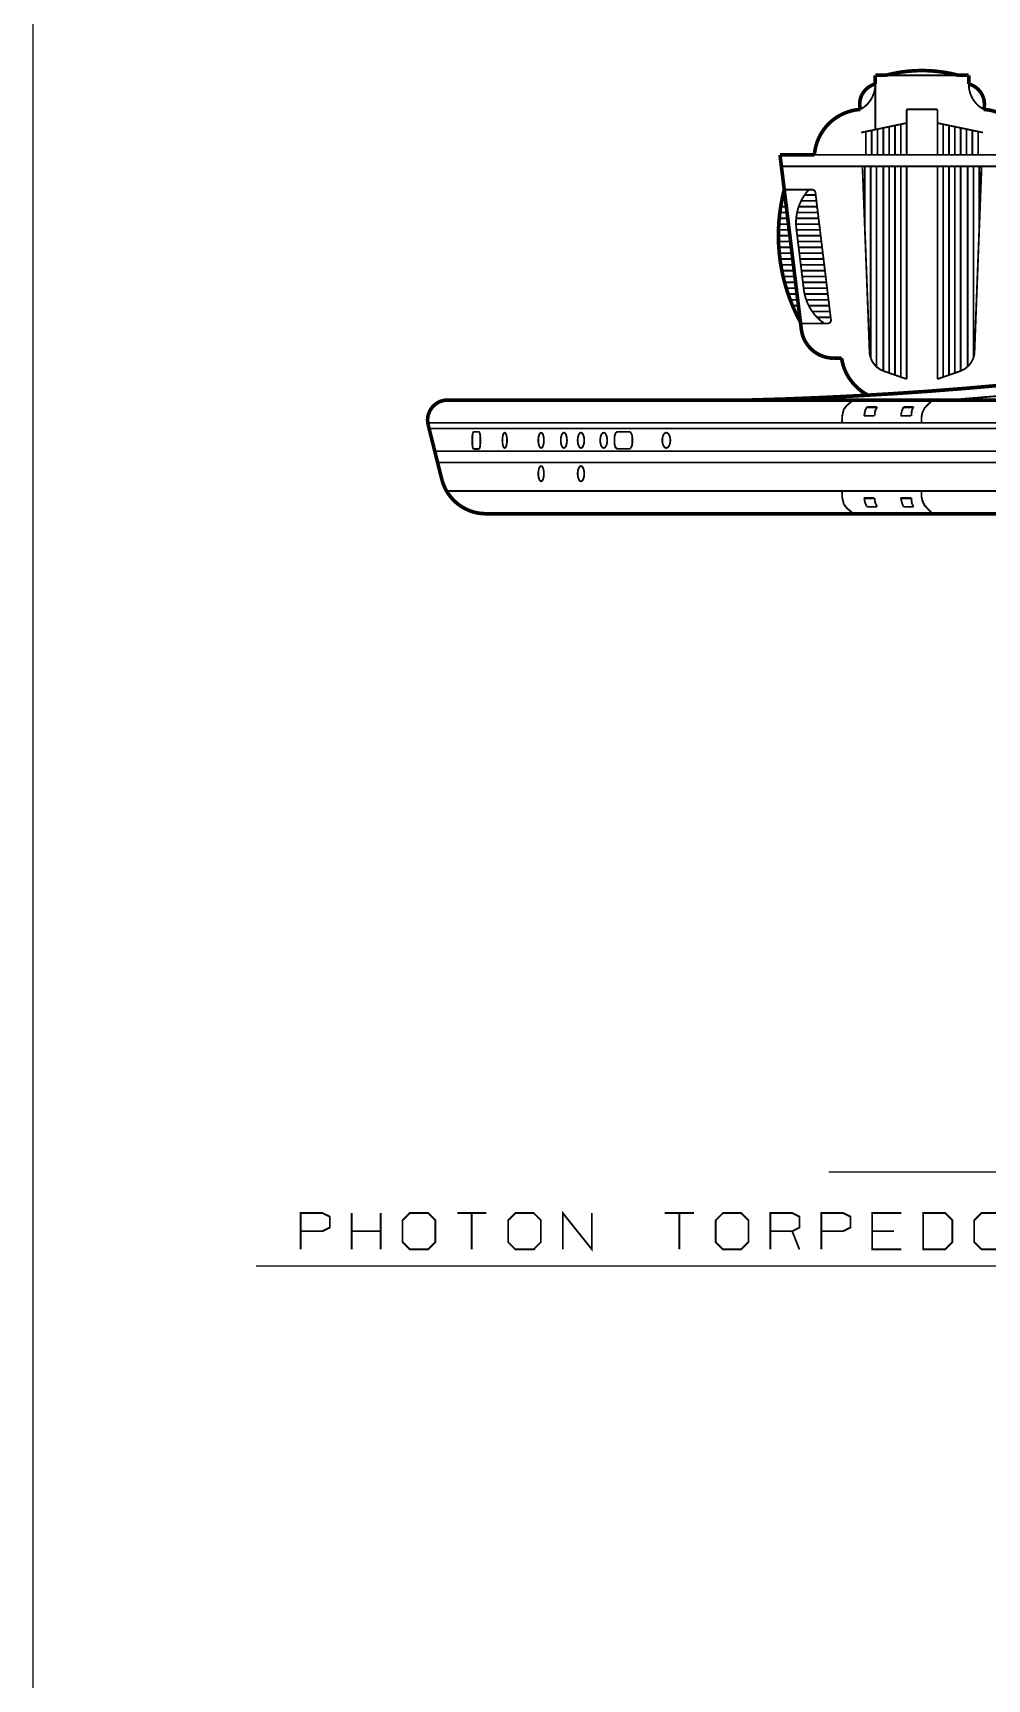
# Model space of a CAD drawing. Extents: x 0.8 to 42.3, y -0.1 to 32.5.
# Drawn here: x 0.83 to 4.19, y 4.85 to 10.66 of the extents above; entities that cross this region are included whole.
import ezdxf

# ---------------------------------------------------------------- set-up
doc = ezdxf.new("R2010")
doc.units = 0
doc.layers.get('0').update_dxf_attribs({"linetype": 'CONTINUOUS'})
doc.layers.add('AELBLOCK', color=7, linetype='CONTINUOUS')
doc.layers.add('FRONT', color=7, linetype='CONTINUOUS')

# ---------------------------------------------------------------- blocks, each defined once
blk = doc.blocks.new('BORDER')
blk.add_line((0, 1), (0, 0))

msp = doc.modelspace()

# ---------------------------------------------------------------- linework, layer by layer
at = {"layer": 'AELBLOCK'}
for p, q in [((4.5816, 6.6412), (3.6353, 6.6412)), ((1.6177, 6.3113), (5.4743, 6.3113))]:
    msp.add_line(p, q, dxfattribs=at)
at = {"layer": 'FRONT'}
for points, const_width in [([(3.7986, 10.508), (3.7986, 10.4772)], 0.0128), ([(3.8351, 10.508), (3.7986, 10.508)], 0.0128), ([(4.0917, 10.508), (4.0665, 10.5139), (4.041, 10.5186), (4.0152, 10.5219), (3.9894, 10.524), (3.9634, 10.5246), (3.9375, 10.524), (3.9116, 10.5219), (3.8859, 10.5186), (3.8604, 10.5139), (3.8351, 10.508)], 0.0128), ([(3.8351, 10.508), (4.0917, 10.508)], 0.00641), ([(4.1283, 10.508), (4.0917, 10.508)], 0.0128), ([(4.1283, 10.508), (4.1283, 10.4772)], 0.0128), ([(3.7539, 10.4433), (3.7495, 10.4347), (3.7464, 10.4256), (3.7444, 10.4163), (3.7436, 10.4067), (3.7441, 10.3971), (3.7458, 10.3877)], 0.0128), ([(3.7539, 10.4433), (3.7593, 10.4512), (3.7656, 10.4584), (3.7729, 10.4646), (3.7809, 10.4699), (3.7895, 10.4741), (3.7986, 10.4772)], 0.0128), ([(3.7927, 10.4414), (3.7961, 10.4531), (3.7981, 10.4651), (3.7986, 10.4772)], 0.00641), ([(3.7986, 10.3164), (3.7986, 10.4772)], 0.00641), ([(4.1811, 10.3877), (4.1828, 10.3971), (4.1833, 10.4067), (4.1825, 10.4163), (4.1805, 10.4256), (4.1773, 10.4347), (4.173, 10.4433), (4.1676, 10.4512), (4.1613, 10.4584), (4.154, 10.4646), (4.146, 10.4699), (4.1374, 10.4741), (4.1283, 10.4772)], 0.0128), ([(4.1342, 10.4414), (4.1307, 10.4531), (4.1288, 10.4651), (4.1283, 10.4772)], 0.00641), ([(3.6121, 10.3094), (3.6206, 10.3212), (3.63, 10.3323), (3.6404, 10.3426), (3.6516, 10.352), (3.6635, 10.3604), (3.6761, 10.3678), (3.6893, 10.3741), (3.703, 10.3792), (3.717, 10.3833), (3.7313, 10.3861), (3.7458, 10.3877)], 0.0128), ([(3.7927, 10.4414), (3.7879, 10.4303), (3.7817, 10.4198), (3.7743, 10.4102), (3.7658, 10.4015), (3.7562, 10.394), (3.7458, 10.3877)], 0.00641), ([(3.9093, 10.3877), (3.9093, 10.2273)], 0.00641), ([(3.9093, 10.3877), (4.0176, 10.3877)], 0.00641), ([(4.0176, 10.2273), (4.0176, 10.3877)], 0.00641), ([(4.1342, 10.4414), (4.139, 10.4303), (4.1452, 10.4198), (4.1526, 10.4102), (4.1611, 10.4015), (4.1707, 10.394), (4.1811, 10.3877)], 0.00641), ([(4.3428, 10.2273), (4.3411, 10.2418), (4.3381, 10.2561), (4.334, 10.2701), (4.3287, 10.2837), (4.3223, 10.2968), (4.3148, 10.3094), (4.3063, 10.3212), (4.2968, 10.3323), (4.2865, 10.3426), (4.2753, 10.352), (4.2633, 10.3604), (4.2507, 10.3678), (4.2376, 10.3741), (4.2239, 10.3792), (4.2099, 10.3833), (4.1956, 10.3861), (4.1811, 10.3877)], 0.0128), ([(3.9093, 10.3396), (3.7489, 10.3061)], 0.00641), ([(3.8477, 10.3267), (3.8477, 10.2273)], 0.00641), ([(3.8683, 10.2273), (3.8683, 10.331)], 0.00641), ([(3.8888, 10.3353), (3.8888, 10.2273)], 0.00641), ([(4.1779, 10.3061), (4.0176, 10.3396)], 0.00641), ([(4.0381, 10.3353), (4.0381, 10.2273)], 0.00641), ([(4.0586, 10.2273), (4.0586, 10.331)], 0.00641), ([(4.0792, 10.3267), (4.0792, 10.2273)], 0.00641), ([(3.6121, 10.3094), (3.6046, 10.2968), (3.5982, 10.2837), (3.5929, 10.2701), (3.5888, 10.2561), (3.5858, 10.2418), (3.5841, 10.2273)], 0.0128), ([(3.7656, 10.2273), (3.7656, 10.3095)], 0.00641), ([(3.7861, 10.3138), (3.7861, 10.2273)], 0.00641), ([(3.8067, 10.2273), (3.8067, 10.3181)], 0.00641), ([(3.8272, 10.2273), (3.8272, 10.3224)], 0.00641), ([(4.0997, 10.2273), (4.0997, 10.3224)], 0.00641), ([(4.1202, 10.3181), (4.1202, 10.2273)], 0.00641), ([(4.1407, 10.2273), (4.1407, 10.3138)], 0.00641), ([(4.1613, 10.3095), (4.1613, 10.2273)], 0.00641), ([(3.5841, 10.2273), (3.4629, 10.2273)], 0.0128), ([(3.4779, 10.1046), (3.4629, 10.2273)], 0.0128), ([(3.5841, 10.2273), (4.3428, 10.2273)], 0.00641), ([(3.4678, 10.1872), (4.4591, 10.1872)], 0.00641), ([(3.7535, 10.1872), (3.7786, 9.528), (3.7804, 9.5186), (3.7833, 9.5095), (3.7872, 9.5008), (3.7923, 9.4928), (3.7983, 9.4853), (3.8051, 9.4787), (3.8128, 9.473), (3.821, 9.4683), (3.8298, 9.4646)], 0.00641), ([(3.7618, 10.1872), (3.7618, 9.97)], 0.00641), ([(3.7823, 10.1872), (3.7823, 9.5122)], 0.00641), ([(3.8028, 9.4808), (3.8028, 10.1872)], 0.00641), ([(3.8272, 9.4655), (3.8272, 10.1872)], 0.00641), ([(3.8477, 10.1872), (3.8477, 9.4584)], 0.00641), ([(3.8683, 9.4513), (3.8683, 10.1872)], 0.00641), ([(3.8888, 10.1872), (3.8888, 9.4441)], 0.00641), ([(3.9093, 10.1872), (3.9093, 9.4915)], 0.00641), ([(3.9093, 9.437), (3.9093, 10.1872)], 0.00641), ([(4.0176, 10.1872), (4.0176, 9.437)], 0.00641), ([(4.0381, 10.1872), (4.0381, 9.4441)], 0.00641), ([(4.0586, 9.4513), (4.0586, 10.1872)], 0.00641), ([(4.0792, 10.1872), (4.0792, 9.4584)], 0.00641), ([(4.0997, 9.4655), (4.0997, 10.1872)], 0.00641), ([(4.1241, 10.1872), (4.1241, 9.4808)], 0.00641), ([(4.1446, 9.5122), (4.1446, 10.1872)], 0.00641), ([(4.1734, 10.1872), (4.1482, 9.528)], 0.00641), ([(4.1651, 10.1872), (4.1651, 9.97)], 0.00641), ([(3.4573, 9.9363), (3.4577, 9.9646), (3.4592, 9.9929), (3.462, 10.0211), (3.4661, 10.0492), (3.4714, 10.077), (3.4779, 10.1046)], 0.0128), ([(3.535, 9.6374), (3.4779, 10.1046)], 0.0128), ([(3.5763, 10.1046), (3.4779, 10.1046)], 0.00641), ([(3.5235, 10.0264), (3.5274, 10.0408), (3.5326, 10.0547), (3.5389, 10.0682), (3.5464, 10.0811), (3.555, 10.0932), (3.5646, 10.1046)], 0.00641), ([(3.5877, 10.0945), (3.5873, 10.0963), (3.5867, 10.098), (3.5858, 10.0996), (3.5846, 10.101), (3.5832, 10.1023), (3.5816, 10.1033), (3.5799, 10.104), (3.5781, 10.1044), (3.5763, 10.1046)], 0.00641), ([(3.4852, 10.045), (3.4654, 10.045)], 0.00641), ([(3.5288, 10.045), (3.5938, 10.045)], 0.00641), ([(3.5913, 10.0655), (3.5375, 10.0655)], 0.00641), ([(3.5497, 10.086), (3.5888, 10.086)], 0.00641), ([(3.5877, 10.0945), (3.6425, 9.6459)], 0.00641), ([(3.4586, 9.9834), (3.4927, 9.9834)], 0.00641), ([(3.4902, 10.0039), (3.4602, 10.0039)], 0.00641), ([(3.4624, 10.0244), (3.4877, 10.0244)], 0.00641), ([(3.5235, 10.0264), (3.5208, 10.0118), (3.5194, 9.997), (3.5193, 9.9821), (3.5205, 9.9672)], 0.00641), ([(3.6013, 9.9834), (3.5193, 9.9834)], 0.00641), ([(3.5199, 10.0039), (3.5988, 10.0039)], 0.00641), ([(3.5963, 10.0244), (3.523, 10.0244)], 0.00641), ([(3.4573, 9.9363), (3.4583, 9.9079), (3.4605, 9.8797), (3.4639, 9.8515), (3.4686, 9.8236), (3.4745, 9.7958), (3.4816, 9.7684), (3.49, 9.7413), (3.4995, 9.7146), (3.5102, 9.6884), (3.522, 9.6626), (3.535, 9.6374)], 0.0128), ([(3.4573, 9.9423), (3.4977, 9.9423)], 0.00641), ([(3.4952, 9.9629), (3.4576, 9.9629)], 0.00641), ([(3.5003, 9.9218), (3.4577, 9.9218)], 0.00641), ([(3.5468, 9.7523), (3.5204, 9.9681)], 0.00641), ([(3.5211, 9.9629), (3.6038, 9.9629)], 0.00641), ([(3.6063, 9.9423), (3.5236, 9.9423)], 0.00641), ([(3.5261, 9.9218), (3.6088, 9.9218)], 0.00641), ([(3.4587, 9.9013), (3.5028, 9.9013)], 0.00641), ([(3.5053, 9.8807), (3.4604, 9.8807)], 0.00641), ([(3.6113, 9.9013), (3.5286, 9.9013)], 0.00641), ([(3.5311, 9.8807), (3.6138, 9.8807)], 0.00641), ([(3.4627, 9.8602), (3.5078, 9.8602)], 0.00641), ([(3.5103, 9.8397), (3.4657, 9.8397)], 0.00641), ([(3.4694, 9.8192), (3.5128, 9.8192)], 0.00641), ([(3.6163, 9.8602), (3.5336, 9.8602)], 0.00641), ([(3.5361, 9.8397), (3.6189, 9.8397)], 0.00641), ([(3.6214, 9.8192), (3.5387, 9.8192)], 0.00641), ([(3.5153, 9.7986), (3.4738, 9.7986)], 0.00641), ([(3.479, 9.7781), (3.5178, 9.7781)], 0.00641), ([(3.5203, 9.7576), (3.4848, 9.7576)], 0.00641), ([(3.5412, 9.7986), (3.6239, 9.7986)], 0.00641), ([(3.6264, 9.7781), (3.5437, 9.7781)], 0.00641), ([(3.5462, 9.7576), (3.6289, 9.7576)], 0.00641), ([(3.559, 9.7068), (3.5535, 9.7219), (3.5494, 9.7374), (3.5467, 9.7532)], 0.00641), ([(3.4914, 9.737), (3.5228, 9.737)], 0.00641), ([(3.5253, 9.7165), (3.4988, 9.7165)], 0.00641), ([(3.5069, 9.696), (3.5278, 9.696)], 0.00641), ([(3.6314, 9.737), (3.5494, 9.737)], 0.00641), ([(3.5553, 9.7165), (3.6339, 9.7165)], 0.00641), ([(3.559, 9.7068), (3.566, 9.6923), (3.5742, 9.6786), (3.5837, 9.6656), (3.5944, 9.6537), (3.6062, 9.6427), (3.6189, 9.633)], 0.00641), ([(3.6364, 9.696), (3.5641, 9.696)], 0.00641), ([(3.535, 9.6374), (3.5381, 9.6121)], 0.0128), ([(3.5356, 9.633), (3.6311, 9.633)], 0.00641), ([(3.5763, 9.6755), (3.6389, 9.6755)], 0.00641), ([(3.6414, 9.6549), (3.5932, 9.6549)], 0.00641), ([(3.6311, 9.633), (3.6332, 9.6332), (3.6353, 9.6338), (3.6373, 9.6347), (3.639, 9.6361), (3.6404, 9.6377), (3.6415, 9.6396), (3.6423, 9.6416), (3.6426, 9.6437), (3.6425, 9.6459)], 0.00641), ([(3.6527, 9.5106), (3.6408, 9.5112), (3.629, 9.5131), (3.6174, 9.5162), (3.6063, 9.5204), (3.5956, 9.5258), (3.5855, 9.5322), (3.5762, 9.5396), (3.5677, 9.548), (3.5601, 9.5572), (3.5534, 9.5672), (3.5479, 9.5777), (3.5434, 9.5888), (3.5402, 9.6003), (3.5381, 9.6121)], 0.0128), ([(4.1102, 9.4037), (4.2354, 9.4146), (4.3605, 9.4268), (4.4854, 9.4401), (4.6102, 9.4546), (4.7349, 9.4703), (4.8594, 9.4872), (4.9838, 9.5053), (5.108, 9.5246), (5.2319, 9.545), (5.3557, 9.5666), (5.4793, 9.5894), (5.6027, 9.6134)], 0.0128), ([(4.1217, 9.4787), (4.1286, 9.4853), (4.1346, 9.4928), (4.1396, 9.5008), (4.1436, 9.5095), (4.1465, 9.5186), (4.1482, 9.528)], 0.00641), ([(3.6527, 9.5106), (3.6798, 9.5106)], 0.0128), ([(3.7153, 9.4282), (3.7065, 9.4405), (3.6988, 9.4535), (3.6922, 9.4671), (3.6869, 9.4812), (3.6827, 9.4958), (3.6798, 9.5106)], 0.0128), ([(3.9093, 9.437), (3.8298, 9.4646)], 0.00641), ([(4.0971, 9.4646), (4.0176, 9.437)], 0.00641), ([(4.1217, 9.4787), (4.1141, 9.473), (4.1058, 9.4683), (4.0971, 9.4646)], 0.00641), ([(4.1102, 9.4037), (3.9849, 9.3939), (3.8595, 9.3854), (3.7341, 9.378), (3.6086, 9.3718), (3.483, 9.3668), (3.3574, 9.3631)], 0.0128), ([(3.7153, 9.4282), (3.7251, 9.4167), (3.7359, 9.406), (3.7475, 9.3964), (3.7599, 9.3877), (3.773, 9.3801)], 0.0128), ([(4.0609, 9.3631), (4.3323, 9.3858), (4.6397, 9.4196)], 0.00641), ([(2.2233, 9.2754), (2.2217, 9.2844), (2.2212, 9.2935), (2.2219, 9.3026), (2.2238, 9.3116), (2.2269, 9.3202), (2.231, 9.3283), (2.2362, 9.3359), (2.2422, 9.3427), (2.2492, 9.3487), (2.2568, 9.3538), (2.265, 9.3578), (2.2737, 9.3607), (2.2827, 9.3625), (2.2918, 9.363)], 0.0128), ([(13.0945, 9.363), (2.2918, 9.363)], 0.0128), ([(3.7205, 9.363), (3.6976, 9.3432), (3.6875, 9.33), (3.6823, 9.3074), (3.6813, 9.2838)], 0.00641), ([(3.9874, 9.3506), (3.9727, 9.3349), (3.9648, 9.319), (3.9617, 9.3043), (3.9617, 9.2832)], 0.00641), ([(3.9874, 9.3506), (3.9997, 9.3622)], 0.00641), ([(2.2214, 9.2829), (13.1648, 9.2829)], 0.00641), ([(3.759, 9.3076), (3.7957, 9.3076)], 0.00641), ([(3.7622, 9.3242), (3.7598, 9.3067)], 0.00641), ([(3.7622, 9.3242), (3.7684, 9.338)], 0.00641), ([(3.8046, 9.3383), (3.7679, 9.3383)], 0.00641), ([(3.8046, 9.3371), (3.7679, 9.3371)], 0.00641), ([(3.7978, 9.3242), (3.7965, 9.3083)], 0.00641), ([(3.7978, 9.3242), (3.8054, 9.3386)], 0.00641), ([(3.9249, 9.3076), (3.8883, 9.3076)], 0.00641), ([(3.8915, 9.3221), (3.8891, 9.3074)], 0.00641), ([(3.8915, 9.3221), (3.8977, 9.338)], 0.00641), ([(3.8972, 9.3383), (3.9338, 9.3383)], 0.00641), ([(3.8972, 9.3371), (3.9338, 9.3371)], 0.00641), ([(3.9274, 9.3267), (3.9256, 9.3074)], 0.00641), ([(3.9274, 9.3267), (3.9335, 9.3392)], 0.00641), ([(2.2713, 9.0837), (2.2233, 9.2754)], 0.0128), ([(2.2265, 9.2628), (13.1598, 9.2628)], 0.00641), ([(2.3837, 9.251), (2.3828, 9.2507), (2.3819, 9.2497), (2.3811, 9.2481), (2.3804, 9.2459), (2.3798, 9.2432), (2.3793, 9.2401), (2.3789, 9.2367), (2.3786, 9.233), (2.3786, 9.2292), (2.3786, 9.2125)], 0.00641), ([(2.4017, 9.251), (2.3837, 9.251)], 0.00641), ([(2.4069, 9.2292), (2.4068, 9.233), (2.4066, 9.2367), (2.4062, 9.2401), (2.4057, 9.2432), (2.405, 9.2459), (2.4043, 9.2481), (2.4035, 9.2497), (2.4026, 9.2507), (2.4017, 9.251)], 0.00641), ([(2.4069, 9.2125), (2.4069, 9.2292)], 0.00641), ([(2.501, 9.2211), (2.5008, 9.2265), (2.5003, 9.2317), (2.4995, 9.2364), (2.4984, 9.2406), (2.4972, 9.2439), (2.4957, 9.2463), (2.4941, 9.2477), (2.4925, 9.248), (2.4908, 9.2471), (2.4893, 9.2452), (2.4879, 9.2424), (2.4867, 9.2386), (2.4858, 9.2341), (2.4851, 9.2291), (2.4848, 9.2238), (2.4848, 9.2183), (2.4851, 9.213), (2.4858, 9.208), (2.4867, 9.2035), (2.4879, 9.1998), (2.4893, 9.1969), (2.4908, 9.195), (2.4925, 9.1941), (2.4941, 9.1944), (2.4957, 9.1958), (2.4972, 9.1982), (2.4984, 9.2015), (2.4995, 9.2057), (2.5003, 9.2104), (2.5008, 9.2156), (2.501, 9.2211)], 0.00641), ([(2.6311, 9.2211), (2.6309, 9.2265), (2.6302, 9.2317), (2.6293, 9.2364), (2.628, 9.2406), (2.6264, 9.2439), (2.6246, 9.2463), (2.6227, 9.2477), (2.6207, 9.248), (2.6187, 9.2471), (2.6168, 9.2452), (2.6151, 9.2424), (2.6137, 9.2386), (2.6125, 9.2341), (2.6117, 9.2291), (2.6113, 9.2238), (2.6113, 9.2183), (2.6117, 9.213), (2.6125, 9.208), (2.6137, 9.2035), (2.6151, 9.1998), (2.6168, 9.1969), (2.6187, 9.195), (2.6207, 9.1941), (2.6227, 9.1944), (2.6246, 9.1958), (2.6264, 9.1982), (2.628, 9.2015), (2.6293, 9.2057), (2.6302, 9.2104), (2.6309, 9.2156), (2.6311, 9.2211)], 0.00641), ([(2.7122, 9.2211), (2.712, 9.2265), (2.7113, 9.2317), (2.7102, 9.2364), (2.7088, 9.2406), (2.7071, 9.2439), (2.7051, 9.2463), (2.703, 9.2477), (2.7008, 9.248), (2.6986, 9.2471), (2.6966, 9.2452), (2.6947, 9.2424), (2.6931, 9.2386), (2.6919, 9.2341), (2.691, 9.2291), (2.6906, 9.2238), (2.6906, 9.2183), (2.691, 9.213), (2.6919, 9.208), (2.6931, 9.2035), (2.6947, 9.1998), (2.6966, 9.1969), (2.6986, 9.195), (2.7008, 9.1941), (2.703, 9.1944), (2.7051, 9.1958), (2.7071, 9.1982), (2.7088, 9.2015), (2.7102, 9.2057), (2.7113, 9.2104), (2.712, 9.2156), (2.7122, 9.2211)], 0.00641), ([(2.773, 9.2211), (2.7728, 9.2265), (2.7721, 9.2317), (2.771, 9.2364), (2.7694, 9.2406), (2.7676, 9.2439), (2.7655, 9.2463), (2.7633, 9.2477), (2.7609, 9.248), (2.7586, 9.2471), (2.7565, 9.2452), (2.7545, 9.2424), (2.7528, 9.2386), (2.7515, 9.2341), (2.7506, 9.2291), (2.7501, 9.2238), (2.7501, 9.2183), (2.7506, 9.213), (2.7515, 9.208), (2.7528, 9.2035), (2.7545, 9.1998), (2.7565, 9.1969), (2.7586, 9.195), (2.7609, 9.1941), (2.7633, 9.1944), (2.7655, 9.1958), (2.7676, 9.1982), (2.7694, 9.2015), (2.771, 9.2057), (2.7721, 9.2104), (2.7728, 9.2156), (2.773, 9.2211)], 0.00641), ([(2.854, 9.2211), (2.8538, 9.2265), (2.853, 9.2317), (2.8518, 9.2364), (2.8502, 9.2406), (2.8482, 9.2439), (2.846, 9.2463), (2.8436, 9.2477), (2.8411, 9.248), (2.8386, 9.2471), (2.8363, 9.2452), (2.8342, 9.2424), (2.8324, 9.2386), (2.831, 9.2341), (2.83, 9.2291), (2.8295, 9.2238), (2.8295, 9.2183), (2.83, 9.213), (2.831, 9.208), (2.8324, 9.2035), (2.8342, 9.1998), (2.8363, 9.1969), (2.8386, 9.195), (2.8411, 9.1941), (2.8436, 9.1944), (2.846, 9.1958), (2.8482, 9.1982), (2.8502, 9.2015), (2.8518, 9.2057), (2.853, 9.2104), (2.8538, 9.2156), (2.854, 9.2211)], 0.00641), ([(2.8798, 9.2294), (2.8799, 9.2332), (2.8804, 9.2369), (2.8813, 9.2403), (2.8824, 9.2434), (2.8838, 9.2461), (2.8854, 9.2483), (2.8872, 9.2499), (2.8891, 9.2509), (2.8911, 9.2512)], 0.00641), ([(2.8798, 9.2127), (2.8798, 9.2294)], 0.00641), ([(2.9311, 9.2512), (2.8911, 9.2512)], 0.00641), ([(2.941, 9.2403), (2.9398, 9.2434), (2.9384, 9.2461), (2.9368, 9.2483), (2.935, 9.2499), (2.9331, 9.2509), (2.9311, 9.2512)], 0.00641), ([(2.941, 9.2403), (2.9418, 9.2369), (2.9423, 9.2332), (2.9425, 9.2294), (2.9425, 9.2127)], 0.00641), ([(3.0672, 9.2463), (3.0644, 9.2477), (3.0615, 9.248), (3.0587, 9.2471), (3.056, 9.2452), (3.0535, 9.2424), (3.0515, 9.2386), (3.0498, 9.2341), (3.0487, 9.2291), (3.0481, 9.2238), (3.0481, 9.2183), (3.0487, 9.213), (3.0498, 9.208), (3.0515, 9.2035), (3.0535, 9.1998), (3.056, 9.1969), (3.0587, 9.195), (3.0615, 9.1941), (3.0644, 9.1944), (3.0672, 9.1958), (3.0698, 9.1982), (3.0721, 9.2015), (3.0739, 9.2057), (3.0753, 9.2104), (3.0762, 9.2156), (3.0765, 9.2211)], 0.00641), ([(3.0672, 9.2463), (3.0698, 9.2439), (3.0721, 9.2406), (3.0739, 9.2364), (3.0753, 9.2317), (3.0762, 9.2265), (3.0765, 9.2211)], 0.00641), ([(13.1397, 9.1827), (2.2465, 9.1827)], 0.00641), ([(2.3786, 9.2125), (2.3786, 9.2087), (2.3789, 9.2051), (2.3793, 9.2016), (2.3798, 9.1985), (2.3804, 9.1958), (2.3811, 9.1936), (2.3819, 9.192), (2.3828, 9.1911), (2.3837, 9.1907)], 0.00641), ([(2.4017, 9.1907), (2.3837, 9.1907)], 0.00641), ([(2.4017, 9.1907), (2.4026, 9.1911), (2.4035, 9.192), (2.4043, 9.1936), (2.405, 9.1958), (2.4057, 9.1985), (2.4062, 9.2016), (2.4066, 9.2051), (2.4068, 9.2087), (2.4069, 9.2125)], 0.00641), ([(2.8813, 9.2018), (2.8804, 9.2053), (2.8799, 9.2089), (2.8798, 9.2127)], 0.00641), ([(2.8813, 9.2018), (2.8824, 9.1987), (2.8838, 9.196), (2.8854, 9.1938), (2.8872, 9.1922), (2.8891, 9.1912), (2.8911, 9.1909)], 0.00641), ([(2.8911, 9.1909), (2.9311, 9.1909)], 0.00641), ([(2.9368, 9.1938), (2.935, 9.1922), (2.9331, 9.1912), (2.9311, 9.1909)], 0.00641), ([(2.9368, 9.1938), (2.9384, 9.196), (2.9398, 9.1987), (2.941, 9.2018), (2.9418, 9.2053), (2.9423, 9.2089), (2.9425, 9.2127)], 0.00641), ([(13.1297, 9.1426), (2.2565, 9.1426)], 0.00641), ([(2.6311, 9.1034), (2.6309, 9.1088), (2.6302, 9.114), (2.6293, 9.1188), (2.628, 9.1229), (2.6264, 9.1263), (2.6246, 9.1287), (2.6227, 9.13), (2.6207, 9.1303), (2.6187, 9.1295), (2.6168, 9.1276), (2.6151, 9.1247), (2.6137, 9.121), (2.6125, 9.1165), (2.6117, 9.1115), (2.6113, 9.1061), (2.6113, 9.1007), (2.6117, 9.0953), (2.6125, 9.0903), (2.6137, 9.0859), (2.6151, 9.0821), (2.6168, 9.0792), (2.6187, 9.0773), (2.6207, 9.0765), (2.6227, 9.0768), (2.6246, 9.0781), (2.6264, 9.0805), (2.628, 9.0839), (2.6293, 9.088), (2.6302, 9.0928), (2.6309, 9.098), (2.6311, 9.1034)], 0.00641), ([(2.773, 9.1034), (2.7728, 9.1088), (2.7721, 9.114), (2.771, 9.1188), (2.7694, 9.1229), (2.7676, 9.1263), (2.7655, 9.1287), (2.7633, 9.13), (2.7609, 9.1303), (2.7586, 9.1295), (2.7565, 9.1276), (2.7545, 9.1247), (2.7528, 9.121), (2.7515, 9.1165), (2.7506, 9.1115), (2.7501, 9.1061), (2.7501, 9.1007), (2.7506, 9.0953), (2.7515, 9.0903), (2.7528, 9.0859), (2.7545, 9.0821), (2.7565, 9.0792), (2.7586, 9.0773), (2.7609, 9.0765), (2.7633, 9.0768), (2.7655, 9.0781), (2.7676, 9.0805), (2.7694, 9.0839), (2.771, 9.088), (2.7721, 9.0928), (2.7728, 9.098), (2.773, 9.1034)], 0.00641), ([(2.2713, 9.0837), (2.2753, 9.0701), (2.2805, 9.0569), (2.2869, 9.0443), (2.2944, 9.0322), (2.3029, 9.0209), (2.3123, 9.0104), (2.3227, 9.0007), (2.3338, 8.992), (2.3457, 8.9843), (2.3583, 8.9776), (2.3713, 8.9721), (2.3848, 8.9678), (2.3987, 8.9647), (2.4127, 8.9629), (2.4269, 8.9622)], 0.0128), ([(13.1046, 9.0424), (2.2816, 9.0424)], 0.00641), ([(3.6823, 9.0188), (3.6813, 9.0424)], 0.00641), ([(3.6823, 9.0188), (3.6875, 8.9962)], 0.00641), ([(3.6976, 8.983), (3.6875, 8.9962)], 0.00641), ([(3.7957, 9.0177), (3.759, 9.0177)], 0.00641), ([(3.7957, 9.0165), (3.759, 9.0165)], 0.00641), ([(3.7684, 8.9882), (3.7622, 9.002), (3.7598, 9.0194)], 0.00641), ([(3.7978, 9.002), (3.7965, 9.0179)], 0.00641), ([(3.7978, 9.002), (3.8054, 8.9876)], 0.00641), ([(3.8883, 9.0177), (3.9249, 9.0177)], 0.00641), ([(3.8883, 9.0165), (3.9249, 9.0165)], 0.00641), ([(3.8915, 9.0041), (3.8891, 9.0188)], 0.00641), ([(3.8915, 9.0041), (3.8977, 8.9882)], 0.00641), ([(3.9274, 8.9995), (3.9256, 9.0188)], 0.00641), ([(3.9274, 8.9995), (3.9335, 8.987)], 0.00641), ([(3.9874, 8.9756), (3.9727, 8.9913), (3.9648, 9.0072), (3.9617, 9.0219), (3.9617, 9.043)], 0.00641), ([(2.4269, 8.9622), (12.9594, 8.9622)], 0.0128), ([(3.7205, 8.9631), (3.6976, 8.983)], 0.00641), ([(3.7679, 8.9869), (3.8046, 8.9869)], 0.00641), ([(3.9338, 8.9869), (3.8972, 8.9869)], 0.00641), ([(3.9874, 8.9756), (3.9997, 8.964)], 0.00641), ([(1.7737, 6.3688), (1.7737, 6.4971), (1.8507, 6.4971), (1.8764, 6.4843), (1.8764, 6.4458), (1.8507, 6.433), (1.7737, 6.433)], 0.00641), ([(1.9534, 6.3688), (1.9534, 6.4971)], 0.00641), ([(2.056, 6.4971), (2.056, 6.3688)], 0.00641), ([(2.1586, 6.3688), (2.133, 6.3945), (2.133, 6.4715), (2.1586, 6.4971), (2.2228, 6.4971), (2.2484, 6.4715), (2.2484, 6.3945), (2.2228, 6.3688), (2.1586, 6.3688)], 0.00641), ([(2.3254, 6.4971), (2.4281, 6.4971)], 0.00641), ([(2.3767, 6.3688), (2.3767, 6.4971)], 0.00641), ([(2.5307, 6.3688), (2.505, 6.3945), (2.505, 6.4715), (2.5307, 6.4971), (2.5949, 6.4971), (2.6205, 6.4715), (2.6205, 6.3945), (2.5949, 6.3688), (2.5307, 6.3688)], 0.00641), ([(2.6975, 6.3688), (2.6975, 6.4971), (2.8001, 6.3688), (2.8001, 6.4971)], 0.00641), ([(3.0567, 6.4971), (3.1594, 6.4971)], 0.00641), ([(3.1081, 6.4971), (3.1081, 6.3688)], 0.00641), ([(3.262, 6.3688), (3.2364, 6.3945), (3.2364, 6.4715), (3.262, 6.4971), (3.3262, 6.4971), (3.3518, 6.4715), (3.3518, 6.3945), (3.3262, 6.3688), (3.262, 6.3688)], 0.00641), ([(3.4288, 6.3688), (3.4288, 6.4971), (3.5058, 6.4971), (3.5314, 6.4843), (3.5314, 6.4458), (3.5058, 6.433), (3.4288, 6.433)], 0.00641), ([(3.6084, 6.3688), (3.6084, 6.4971), (3.6854, 6.4971), (3.7111, 6.4843), (3.7111, 6.4458), (3.6854, 6.433), (3.6084, 6.433)], 0.00641), ([(3.8907, 6.3688), (3.788, 6.3688), (3.788, 6.4971), (3.8907, 6.4971)], 0.00641), ([(3.9677, 6.3688), (3.9677, 6.4971), (4.0446, 6.4971), (4.0703, 6.4715), (4.0703, 6.3945), (4.0446, 6.3688), (3.9677, 6.3688)], 0.00641), ([(4.1729, 6.3688), (4.1473, 6.3945), (4.1473, 6.4715), (4.1729, 6.4971), (4.2371, 6.4971), (4.2628, 6.4715), (4.2628, 6.3945), (4.2371, 6.3688), (4.1729, 6.3688)], 0.00641), ([(1.9534, 6.433), (2.056, 6.433)], 0.00641), ([(3.5058, 6.433), (3.5314, 6.3688)], 0.00641), ([(3.865, 6.433), (3.788, 6.433)], 0.00641)]:
    msp.add_lwpolyline(points, dxfattribs=dict(at, const_width=const_width))

# ---------------------------------------------------------------- block references
at = {"layer": 'AELBLOCK', "xscale": 41.5, "yscale": 32.6, "zscale": 41.5}
msp.add_blockref('BORDER', (0.8305, -0.0831), dxfattribs=at)

doc.saveas('drawing.dxf')
